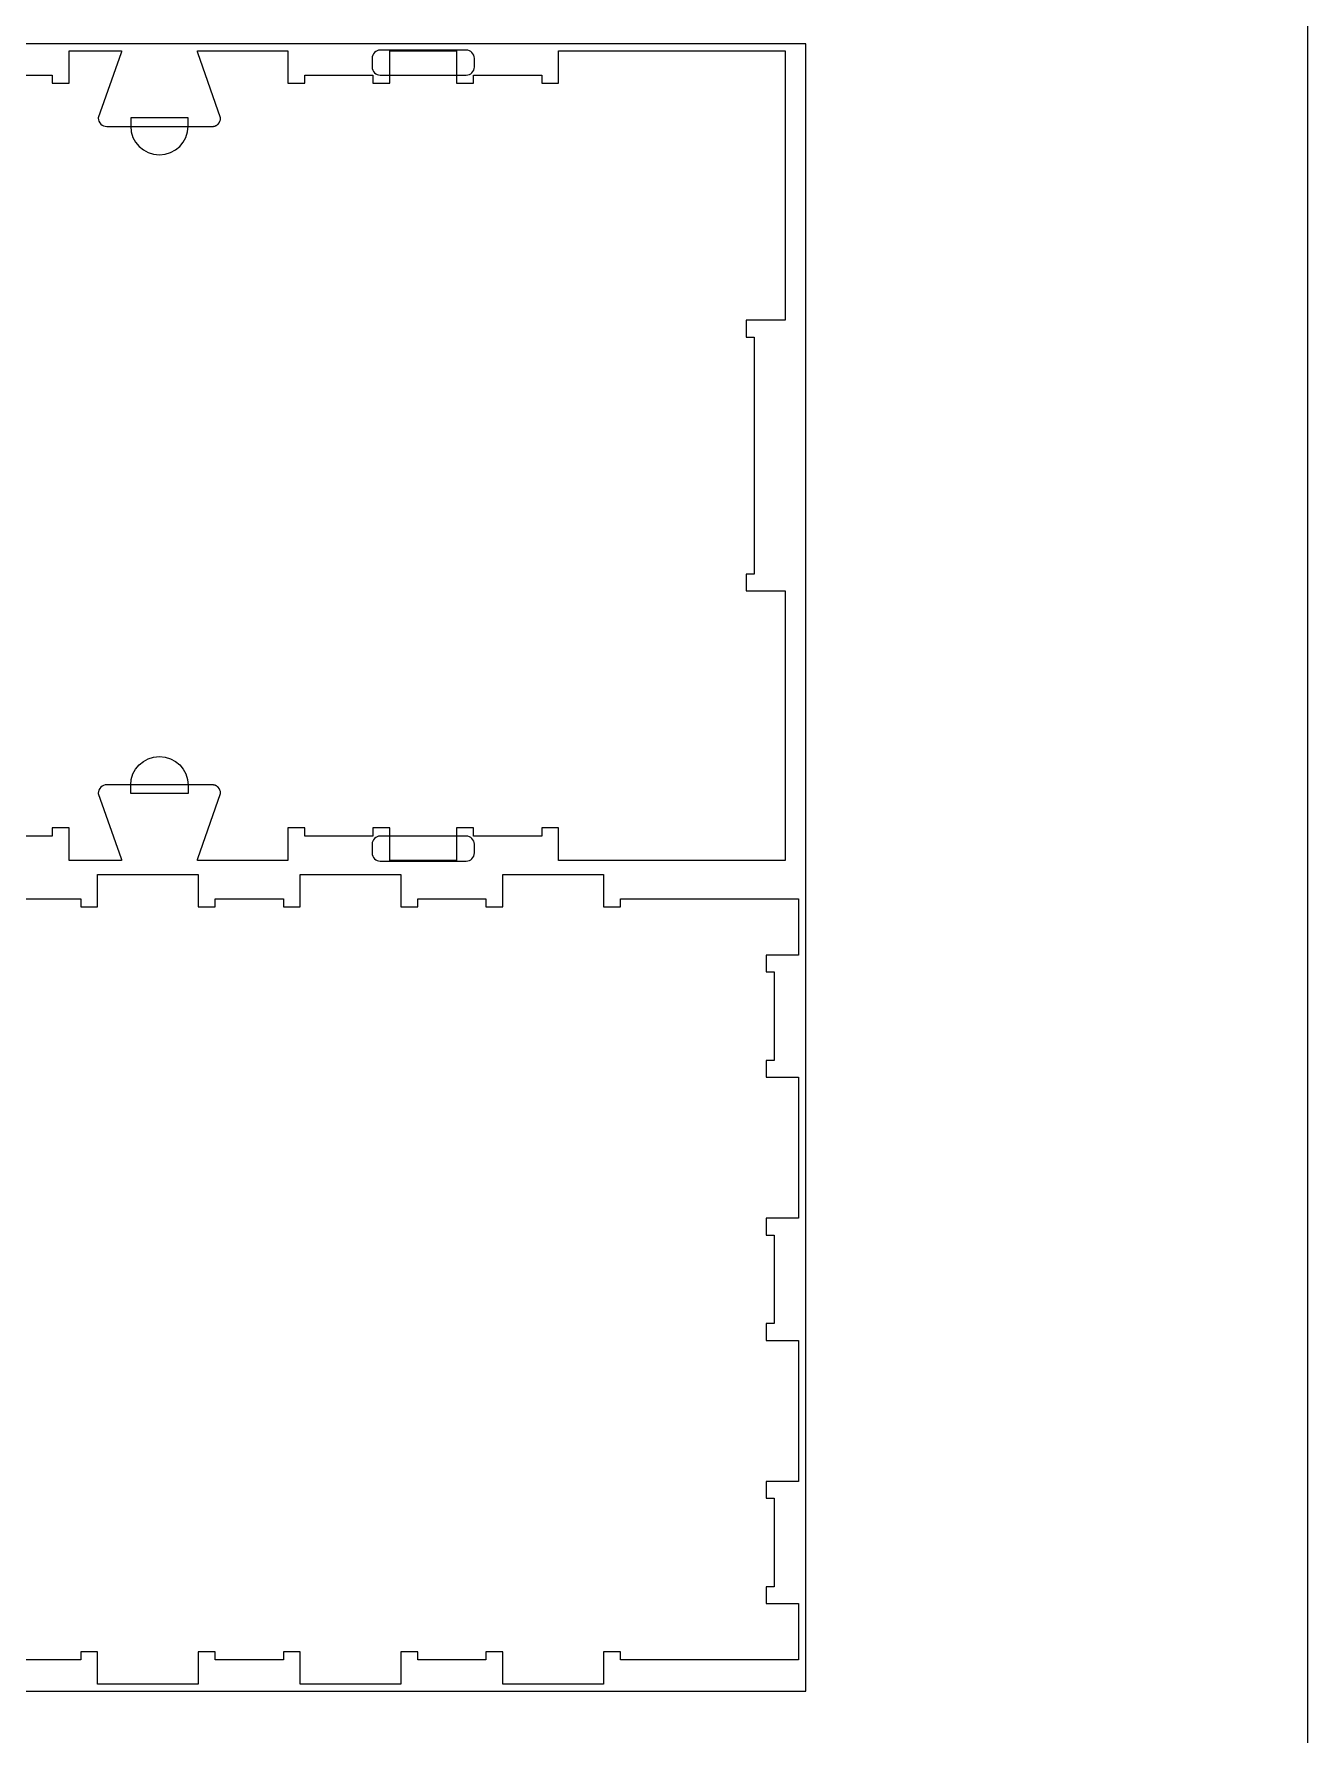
# Model space of a CAD drawing. Extents: x 0 to 4485, y 0 to 17041.
# Drawn here: x 2240 to 3183, y 11963 to 13223 of the extents above; entities that cross this region are included whole.
import ezdxf

# ---------------------------------------------------------------- set-up
doc = ezdxf.new("R2010")
doc.units = 0
for name, color, linetype in [('0_SHEET_SPRUCEPLY_2440X122', 1, 'CONTINUOUS'), ('4_ANYTOOL_CUTTHROUGH_OUTSI', 5, 'CONTINUOUS'), ('5_ANYTOOL_HALF_MILL_9MM_IN', 3, 'CONTINUOUS'), ('DONOTCUT', 7, 'CONTINUOUS')]:
    doc.layers.add(name, color=color, linetype=linetype)

msp = doc.modelspace()

# ---------------------------------------------------------------- linework, layer by layer
at = {"layer": '0_SHEET_SPRUCEPLY_2440X122'}
msp.add_lwpolyline([(371.7, 13215.6), (371.7, 11995.6), (2811.7, 11995.6), (2811.7, 13215.6)], close=True, dxfattribs=at)
at = {"layer": '4_ANYTOOL_CUTTHROUGH_OUTSI', "color": 5}
msp.add_lwpolyline([(2203.2, 13192.4), (2253.7, 13192.4), (2253.7, 13186.4), (2266.2, 13186.4), (2266.2, 13210.4), (2305, 13210.4), (2305, 13210.4, -0.061485), (2304.7, 13209), (2287.8, 13160.7), (2287.8, 13160.7), (2287.8, 13160.6), (2287.8, 13160.6, 0.414214), (2294.1, 13154.4), (2372.1, 13154.4), (2372.2, 13154.4), (2372.4, 13154.4), (2372.5, 13154.4), (2372.7, 13154.4), (2372.8, 13154.4), (2373, 13154.4), (2373.1, 13154.5), (2373.3, 13154.5), (2373.4, 13154.5), (2373.6, 13154.6), (2373.7, 13154.6), (2373.9, 13154.6), (2374, 13154.7), (2374.2, 13154.7), (2374.3, 13154.8), (2374.5, 13154.8), (2374.6, 13154.9), (2374.8, 13155), (2374.9, 13155), (2375, 13155.1), (2375.2, 13155.2), (2375.3, 13155.3), (2375.4, 13155.3), (2375.6, 13155.4), (2375.7, 13155.5), (2375.8, 13155.6), (2375.9, 13155.7), (2376.1, 13155.8), (2376.2, 13155.9), (2376.3, 13156), (2376.4, 13156.1), (2376.5, 13156.2, 0.198912), (2378.3, 13160.6), (2378.3, 13160.7), (2378.3, 13160.7), (2361.4, 13209), (2361.4, 13209, -0.061485), (2361.2, 13210.4), (2378.6, 13210.4), (2428.1, 13210.4), (2428.1, 13186.4), (2440.6, 13186.4), (2440.6, 13192.4), (2491.1, 13192.4), (2491.1, 13186.4), (2503.6, 13186.4), (2503.6, 13186.6), (2503.6, 13210.4), (2553.1, 13210.4), (2553.1, 13186.6), (2553.1, 13186.4), (2565.6, 13186.4), (2565.6, 13192.4), (2616.1, 13192.4), (2616.1, 13186.4), (2628.6, 13186.4), (2628.6, 13186.6), (2628.6, 13210.4), (2678.7, 13210.4), (2796.4, 13210.4), (2796.4, 13210.4), (2796.4, 13010.9), (2767.4, 13010.9), (2767.4, 13010.6), (2767.4, 12998.6), (2767.4, 12998.4), (2773.4, 12998.4), (2773.4, 12822.9), (2767.4, 12822.9), (2767.4, 12810.4), (2796.4, 12810.4), (2796.4, 12810.4), (2796.4, 12610.9), (2678.7, 12610.9), (2628.6, 12610.9), (2628.6, 12634.6), (2628.6, 12634.9), (2616.1, 12634.9), (2616.1, 12628.9), (2565.6, 12628.9), (2565.6, 12634.9), (2553.1, 12634.9), (2553.1, 12634.6), (2553.1, 12610.9), (2503.6, 12610.9), (2503.6, 12634.9), (2491.1, 12634.9), (2491.1, 12628.9), (2440.6, 12628.9), (2440.6, 12634.9), (2428.1, 12634.9), (2428.1, 12610.9), (2378.6, 12610.9), (2361.2, 12610.9), (2361.2, 12610.9, -0.061485), (2361.4, 12612.3), (2378.3, 12660.5), (2378.3, 12660.6), (2378.3, 12660.6), (2378.3, 12660.6, 0.198912), (2376.5, 12665), (2376.4, 12665.1), (2376.3, 12665.2), (2376.2, 12665.3), (2376.1, 12665.4), (2375.9, 12665.5), (2375.8, 12665.6), (2375.7, 12665.7), (2375.6, 12665.8), (2375.4, 12665.9), (2375.3, 12666), (2375.2, 12666.1), (2375, 12666.1), (2374.9, 12666.2), (2374.8, 12666.3), (2374.6, 12666.3), (2374.5, 12666.4), (2374.3, 12666.4), (2374.2, 12666.5), (2374, 12666.6), (2373.9, 12666.6), (2373.7, 12666.6), (2373.6, 12666.7), (2373.4, 12666.7), (2373.3, 12666.7), (2373.1, 12666.8), (2373, 12666.8), (2372.8, 12666.8), (2372.7, 12666.8), (2372.5, 12666.9), (2372.4, 12666.9), (2372.2, 12666.9), (2372.1, 12666.9), (2294.1, 12666.9, 0.414214), (2287.8, 12660.6), (2287.8, 12660.6), (2287.8, 12660.5), (2304.7, 12612.3), (2304.7, 12612.3, -0.061485), (2305, 12610.9), (2266.2, 12610.9), (2266.2, 12634.6), (2266.2, 12634.9), (2253.7, 12634.9), (2253.7, 12628.9), (2203.2, 12628.9)], format="xyb", dxfattribs=at)
msp.add_lwpolyline([(2074.3, 12582.4), (2274.8, 12582.4), (2274.8, 12576.4), (2287.3, 12576.4), (2287.3, 12600.4), (2361.8, 12600.4), (2361.8, 12576.4), (2374.3, 12576.4), (2374.3, 12582.4), (2424.8, 12582.4), (2424.8, 12576.4), (2437.3, 12576.4), (2437.3, 12600.4), (2511.8, 12600.4), (2511.8, 12576.4), (2524.3, 12576.4), (2524.3, 12582.4), (2574.8, 12582.4), (2574.8, 12576.4), (2587.3, 12576.4), (2587.3, 12600.4), (2661.8, 12600.4), (2661.8, 12576.4), (2674.3, 12576.4), (2674.3, 12582.4), (2806.3, 12582.4), (2806.3, 12540.8), (2782.3, 12540.8), (2782.3, 12528.3), (2788.3, 12528.3), (2788.3, 12462.8), (2782.3, 12462.8), (2782.3, 12450.3), (2806.3, 12450.3), (2806.3, 12345.9), (2782.3, 12345.9), (2782.3, 12333.4), (2788.3, 12333.4), (2788.3, 12267.9), (2782.3, 12267.9), (2782.3, 12255.4), (2806.3, 12255.4), (2806.3, 12151), (2782.3, 12151), (2782.3, 12138.5), (2788.3, 12138.5), (2788.3, 12073), (2782.3, 12073), (2782.3, 12060.5), (2806.3, 12060.5), (2806.3, 12018.9), (2674.3, 12018.9), (2674.3, 12024.9), (2661.8, 12024.9), (2661.8, 12000.9), (2587.3, 12000.9), (2587.3, 12024.9), (2574.8, 12024.9), (2574.8, 12018.9), (2524.3, 12018.9), (2524.3, 12024.9), (2511.8, 12024.9), (2511.8, 12000.9), (2437.3, 12000.9), (2437.3, 12024.9), (2424.8, 12024.9), (2424.8, 12018.9), (2374.3, 12018.9), (2374.3, 12024.9), (2361.8, 12024.9), (2361.8, 12000.9), (2287.3, 12000.9), (2287.3, 12024.9), (2274.8, 12024.9), (2274.8, 12018.9), (2074.3, 12018.9)], dxfattribs=at)
at = {"layer": '5_ANYTOOL_HALF_MILL_9MM_IN'}
for points in [[(2496.5, 13210.9, 0.414214), (2490.5, 13204.9), (2490.5, 13198.4, 0.414214), (2496.5, 13192.4), (2560.2, 13192.4, 0.414214), (2566.2, 13198.4), (2566.2, 13204.9, 0.414214), (2560.2, 13210.9)], [(2311.8, 13154.6, 1), (2354.3, 13154.6), (2354.3, 13154.9), (2354.3, 13160.9), (2311.8, 13160.9), (2311.8, 13154.9), (2311.8, 13154.6)], [(2311.8, 12666.6, -1), (2354.3, 12666.6), (2354.3, 12666.4), (2354.3, 12660.4), (2311.8, 12660.4), (2311.8, 12666.4), (2311.8, 12666.6)], [(2496.5, 12628.9, 0.414214), (2490.5, 12622.9), (2490.5, 12616.4, 0.414214), (2496.5, 12610.4), (2560.2, 12610.4, 0.414214), (2566.2, 12616.4), (2566.2, 12622.9, 0.414214), (2560.2, 12628.9)]]:
    msp.add_lwpolyline(points, format="xyb", close=True, dxfattribs=at)
at = {"layer": 'DONOTCUT'}
msp.add_lwpolyline([(0, 0), (3183.4, 0), (3183.4, 13863.5), (0, 13863.5)], close=True, dxfattribs=at)

doc.saveas('drawing.dxf')
